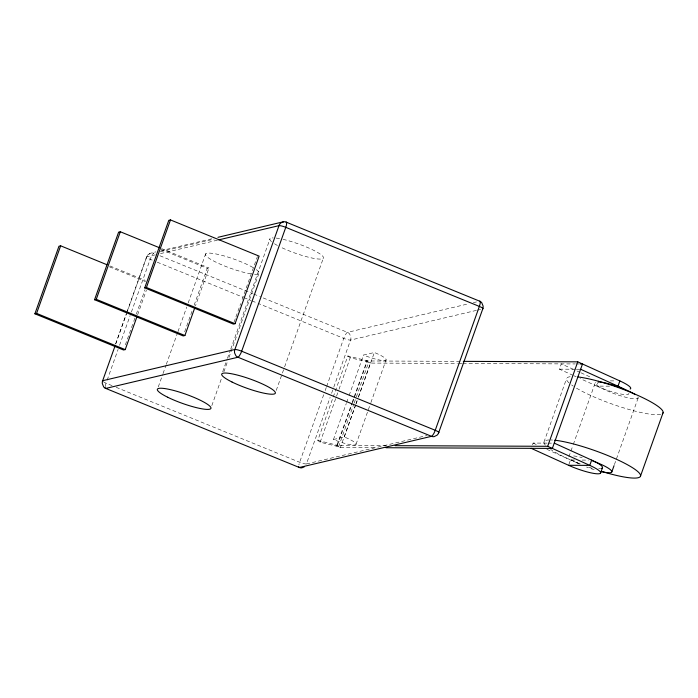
<?xml version="1.0" encoding="UTF-8"?>
<svg xmlns="http://www.w3.org/2000/svg" width="698" height="698" viewBox="0 0 698 698"><rect width="100%" height="100%" fill="white"/><g stroke="black" fill="none" stroke-linecap="round" stroke-linejoin="round"><path stroke-width="0.52" stroke-dasharray="3.49 2.62" d="M105.18 386.648L105.241 386.203A6.361 1.614 -67.8 0 1 106.07 383.193L106.794 381.143M115.563 344.035L126.949 312.067M127.298 311.072L146.554 256.943L149.686 253.461L155.933 251.856M115.789 343.852L126.364 314.161M126.731 313.14L146.781 256.829A6.395 6.09 76.7 0 1 148.264 254.473L151.309 252.955A5.401 5.148 76.7 0 1 153.874 253.278A5.401 1.37 -67.8 0 0 152.871 254.098L151.553 256.166A6.361 1.614 -67.8 0 0 150.175 259.307L130.491 314.597M107.16 380.122L118.093 349.401M119.55 345.309L130.125 315.618M125.361 344.882L133.379 322.354M133.746 321.333L135.936 315.191M136.302 314.161L145.044 289.591M137.628 314.789L146.379 290.22M158.289 386.901L162.66 374.617M163.027 373.596L165.941 365.403M166.307 364.382L177.606 332.641M177.973 331.62L186.724 307.05M188.181 302.949L205.674 253.81M184.656 331.829L191.95 311.36M194.14 305.218L207.262 268.355L208.955 267.962L195.466 305.837M234.1 322.048L235.558 317.956M235.924 316.927L240.662 303.621M242.119 299.529L257.431 256.524M222.697 371.72L227.068 359.435M227.435 358.406L230.349 350.213M230.715 349.192L270.082 238.62M211.826 405.617L221.667 377.976M223.857 371.833L227.504 361.59M228.961 357.498L258.853 273.546M276.234 390.426L282.071 374.049M282.428 373.02L284.252 367.907M284.618 366.878L323.261 258.356M323.706 394.693L299.643 462.268A6.361 1.614 -67.8 0 0 298.91 464.807M325.163 390.601L326.263 387.53M326.62 386.5L343.756 338.382A6.395 1.623 -67.8 0 1 344.864 335.755L346.452 333.164A5.401 1.37 -67.8 0 1 347.456 332.353L469.091 303.674M116.147 387.311L299.643 462.268A5.689 0.977 19.6 0 0 306.431 463.943L330.128 397.398M331.585 393.306L333.408 388.184M333.775 387.163L350.544 340.066A6.361 6.055 76.7 0 0 350.815 336.645L349.576 333.941A5.401 5.148 76.7 0 0 347.456 332.353L259.743 296.528M317.764 440.421L336.968 445.176L339.376 446.929L320.173 442.174L317.764 440.421L347.84 355.954L367.043 360.709L369.451 362.463L350.248 357.708L347.84 355.954M320.173 442.174L338.652 390.278M339.01 389.257L350.248 357.708M333.452 439.522L344.297 436.965A18.2 3.132 19.6 0 1 355.177 444.905A18.2 3.132 19.6 0 1 333.452 439.522L346.295 403.453M346.609 402.572L348.494 397.293M349.113 395.53L363.527 355.055L374.372 352.499A18.2 3.132 19.6 0 1 385.252 360.438A18.2 3.132 19.6 0 1 363.527 355.055M336.968 445.176L351.827 403.453M352.185 402.432L367.043 360.709M337.317 445.429L352.176 403.706M352.542 402.685L367.392 360.971M338.609 446.737L353.825 404.002M354.191 402.982L356.006 397.895M356.364 396.874L368.684 362.279M386.369 445.629L335.712 445.42L340.38 447.54L355.596 404.805M355.963 403.784L357.044 400.731M358.493 396.665L370.455 363.082L457.417 363.44M344.297 436.965L355.579 405.294M356.207 403.531L357.149 400.888M358.397 397.371L374.372 352.499M356.041 444.294L370.533 403.584M370.9 402.572L386.116 359.828M532.487 444.827L533.106 443.064L546.892 443.125M573.189 375.411L559.43 369.163L561.305 363.885L573.102 369.233M543.969 442.061L566.523 378.709M568.914 456.762L572.936 445.464M573.302 444.443L595.228 382.853M568.896 464.414L570.467 460.017L574.707 460.034M598.666 380.838L596.781 386.116A22.755 3.909 19.6 0 0 618.768 393.593A22.755 3.909 19.6 0 0 628.811 393.279M614.397 464.65L638.155 397.93M211.764 238.786L161.107 250.652M160.226 251.786L214.164 239.065M155.235 254.84L146.781 256.829A5.689 0.977 19.6 0 0 150.175 259.316L152.19 260.136M160.531 253.592L217.636 240.121M473.314 302.679L476.49 301.929M476.402 310.383L350.544 340.066A5.689 0.977 19.6 0 1 343.756 338.382L258.059 303.377M477.467 310.139L480.634 309.389M306.431 463.943L427.01 435.517M460.043 361.355L365.787 360.962L370.455 363.082M458.507 363.44L461.771 363.457M462.853 363.466L575.082 363.937M575.911 363.928L579.323 363.955M559.43 369.163L575.327 369.225M576.382 369.233L580.623 369.251M610.322 380.881L615.619 380.907M609.502 386.169L596.781 386.116L580.073 378.525M547.947 443.125L552.188 443.143M340.38 447.54L376.248 447.688M582.123 460.069L588.484 460.095M161.613 248.619L208.955 267.962M160.924 249.43L207.262 268.355M159.929 255.756L252.685 293.64M253.688 294.05L258.731 296.109M157.233 262.195L242.93 297.2M243.942 297.61L251.001 300.498M252.004 300.908L257.047 302.967M110.014 265.982L145.263 280.378M109.324 266.793L145.585 281.608M112.116 385.662L106.07 383.193A5.689 0.977 19.6 0 1 103.915 382.19M577.037 371.022L579.986 372.357M580.972 372.802L591.782 377.714M574.175 375.856L576.138 376.746M533.106 443.064L537.041 444.853M546.874 449.311L570.467 460.017A22.755 3.909 19.6 0 0 580.23 463.917M660.657 414.394A51.198 8.804 19.6 0 1 622.258 407.449A51.198 8.804 19.6 0 1 575.789 387.739M573.259 386.125A51.198 8.804 19.6 0 1 571.61 384.973M568.966 382.836A51.198 8.804 19.6 0 1 570.17 376.728M592.262 468.341A51.198 8.804 19.6 0 1 587.952 466.822M580.308 463.943A51.198 8.804 19.6 0 1 550.705 449.468M545.435 445.202A51.198 8.804 19.6 0 1 549.047 439.967M550.696 439.949A51.198 8.804 19.6 0 1 552.563 440.037M637.824 396.926A22.755 3.909 19.6 0 1 615.924 394.265A22.755 3.909 19.6 0 1 595.883 382.199M594.19 469.684A22.755 3.909 19.6 0 1 586.564 467.058M579.419 464.091A22.755 3.909 19.6 0 1 569.568 458.158M573.651 455.934A22.755 3.909 19.6 0 1 582.158 457.635M600.62 468.506A22.755 3.909 19.6 0 1 598.71 468.498M256.271 269.62A28.444 4.886 19.6 0 1 254.421 274.235M251.001 273.843A28.444 4.886 19.6 0 1 212.419 260.337A28.444 4.886 19.6 0 1 214.879 253.749A28.444 4.886 19.6 0 1 253.295 267.7M283.03 239.335A28.444 4.886 19.6 0 1 317.922 252.641A28.444 4.886 19.6 0 1 315.575 258.679A28.444 4.886 19.6 0 1 280.099 246.856M277.446 245.487A28.444 4.886 19.6 0 1 274.044 243.48M271.557 241.674A28.444 4.886 19.6 0 1 273.171 237.896M276.111 238.079A28.444 4.886 19.6 0 1 279.994 238.69"/><path stroke-width="1.05" d="M136.904 316.84L125.23 349.602L123.537 349.995L34.9 313.786L58.964 246.22L60.656 245.818L106.986 264.743M34.9 313.786L36.593 313.393L60.656 245.818M194.742 307.888L184.9 335.529L183.199 335.93L94.562 299.721L118.625 232.146L120.318 231.753L159.598 247.799M94.562 299.721L96.254 299.32L120.318 231.753M115.065 345.903L102.667 380.707A6.395 6.09 76.7 0 0 102.309 383.525L103.636 386.84A5.401 5.148 76.7 0 0 105.756 388.42L299.337 467.494L431.539 436.32A5.401 5.148 76.7 0 0 434.104 436.643L437.149 435.124A6.395 6.09 76.7 0 0 438.641 432.769L482.754 308.891A6.395 6.09 76.7 0 0 483.103 306.073L481.777 302.766A5.401 5.148 76.7 0 0 479.666 301.178L286.084 222.104A5.401 5.148 76.7 0 0 283.519 221.781M144.73 287.89L168.794 220.315L170.487 219.922L259.124 256.131L235.069 323.698L233.376 324.099L144.73 287.89L146.432 287.489L235.069 323.698M146.432 287.489L170.487 219.922M395.085 445.673L547.686 446.301L577.761 361.843L619.859 380.925A22.755 3.909 19.6 0 1 630.137 389.039M554.308 443.151L591.66 460.104L589.784 465.383A22.755 3.909 19.6 0 1 597.863 473.82A22.755 3.909 19.6 0 1 568.582 465.296L531.23 448.343M619.859 380.925L617.983 386.203L614.798 386.186M600.646 472.886L602.522 467.608M611.841 471.831L614.031 465.671M640.546 475.975L663.1 412.623M304.511 466.692L301.902 467.826A5.401 5.148 76.7 0 1 299.337 467.494A5.401 1.37 -67.8 0 1 298.779 467.049L298.718 466.491M283.266 221.816L217.968 237.32M218.701 239.868L278.982 225.655A5.689 0.977 19.6 0 1 285.77 227.339L479.351 306.413A5.689 0.977 19.6 0 1 482.754 308.891M283.519 221.781L280.91 222.915A6.361 6.055 76.7 0 0 278.991 225.655L234.868 349.532A6.361 6.055 76.7 0 0 234.607 352.952L235.845 355.657A5.401 5.148 76.7 0 0 237.957 357.245L431.539 436.32A5.401 1.37 -67.8 0 0 432.542 435.508L433.868 433.432A6.361 1.614 -67.8 0 0 435.238 430.291L479.351 306.413A6.361 1.614 -67.8 0 0 480.172 303.394L480.215 301.623A5.401 1.37 -67.8 0 0 479.666 301.178M463.315 361.363L577.761 361.843M580.256 363.946L582.507 363.972L552.354 448.421L386.038 447.732M568.582 465.296L589.784 465.383L547.686 446.301M96.254 299.32L184.9 335.529M36.593 313.393L125.23 349.602M580.623 369.251L617.983 386.203A22.755 3.909 19.6 0 1 624.108 389.318M105.154 387.722L105.197 387.975A5.401 1.37 -67.8 0 0 105.756 388.42L237.966 357.245A5.401 1.37 -67.8 0 0 238.96 356.434L240.548 353.842A6.395 1.623 -67.8 0 0 241.665 351.216L285.77 227.339A6.395 1.623 -67.8 0 0 286.503 224.791L286.634 222.549A5.401 1.37 -67.8 0 0 286.084 222.104M577.918 376.946A51.198 8.804 19.6 0 1 635.398 394.318A51.198 8.804 19.6 0 1 662.367 413.696M554.631 440.211A51.198 8.804 19.6 0 1 633.583 468.41A51.198 8.804 19.6 0 1 601.685 471.412M598.221 381.919A22.755 3.909 19.6 0 1 635.163 394.632M592.672 460.959A22.755 3.909 19.6 0 1 611.361 470.635A22.755 3.909 19.6 0 1 601.336 471.63M591.66 460.104A22.755 3.909 19.6 0 1 601.362 468.402M102.964 381.605A5.689 0.977 19.6 0 1 102.667 380.707L234.868 349.532A5.689 0.977 19.6 0 1 241.665 351.216L435.238 430.291A5.689 0.977 19.6 0 1 438.641 432.769M167.651 397.223A28.444 4.886 19.6 0 0 210.735 408.688A28.444 4.886 19.6 0 0 174.055 390.548A28.444 4.886 19.6 0 0 167.651 397.223M232.059 382.042A28.444 4.886 19.6 0 0 275.143 393.498A28.444 4.886 19.6 0 0 238.463 375.358A28.444 4.886 19.6 0 0 232.059 382.042"/></g></svg>
